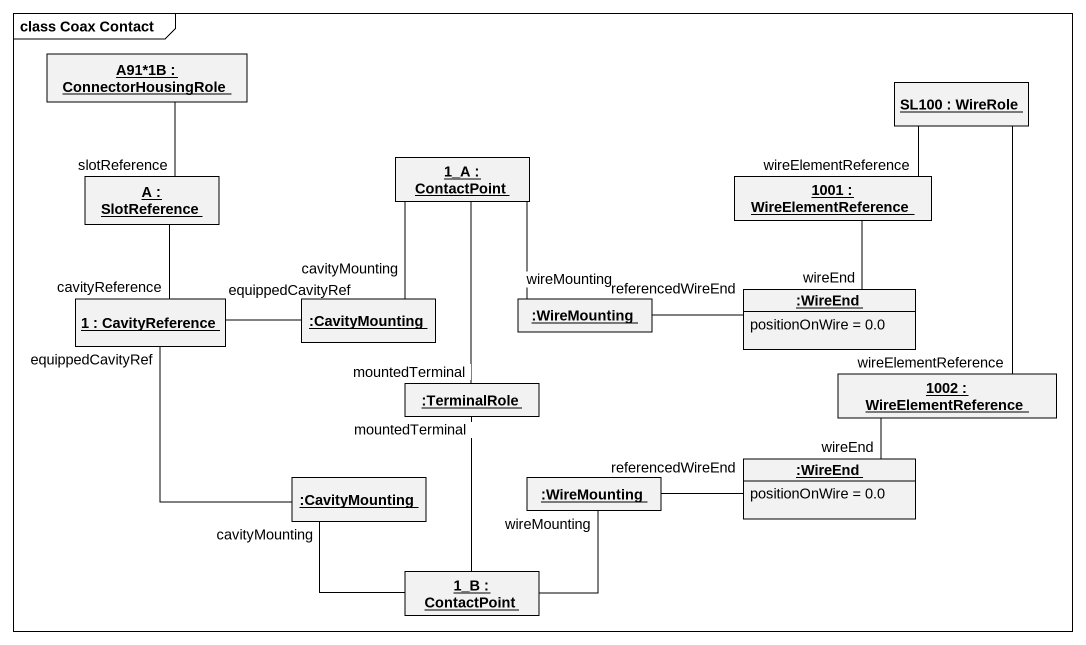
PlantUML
@startuml
mainframe class Coax Contact
hide circle
hide empty members
object "A91*1B : ConnectorHousingRole" as A91_1B
object "SL100 : WireRole" as SL100
object "A : SlotReference" as A
object "1_A : ContactPoint" as o1_A
object "1001 : WireElementReference" as o1001
object "1 : CavityReference" as o1
object ":CavityMounting" as CavityMounting
object ":WireMounting" as WireMounting
object ":WireEnd" as WireEnd {
  positionOnWire = 0.0
}
object "1002 : WireElementReference" as o1002
object ":TerminalRole" as TerminalRole
object ":CavityMounting" as CavityMounting_2
object ":WireMounting" as WireMounting_2
object ":WireEnd" as WireEnd_2 {
  positionOnWire = 0.0
}
object "1_B : ContactPoint" as o1_B
A91_1B -- A : slotReference
SL100 -- o1001 : wireElementReference
SL100 -- o1002 : wireElementReference
A -- o1 : cavityReference
o1_A -- CavityMounting : cavityMounting
o1_A -- WireMounting : wireMounting
o1_A -- TerminalRole : mountedTerminal
o1001 -- WireEnd : wireEnd
o1 -- CavityMounting_2 : equippedCavityRef
CavityMounting -left- o1 : equippedCavityRef
WireMounting -right- WireEnd : referencedWireEnd
o1002 -- WireEnd_2 : wireEnd
WireMounting_2 -right- WireEnd_2 : referencedWireEnd
o1_B -up- TerminalRole : mountedTerminal
o1_B -up- CavityMounting_2 : cavityMounting
o1_B -up- WireMounting_2 : wireMounting
@enduml
